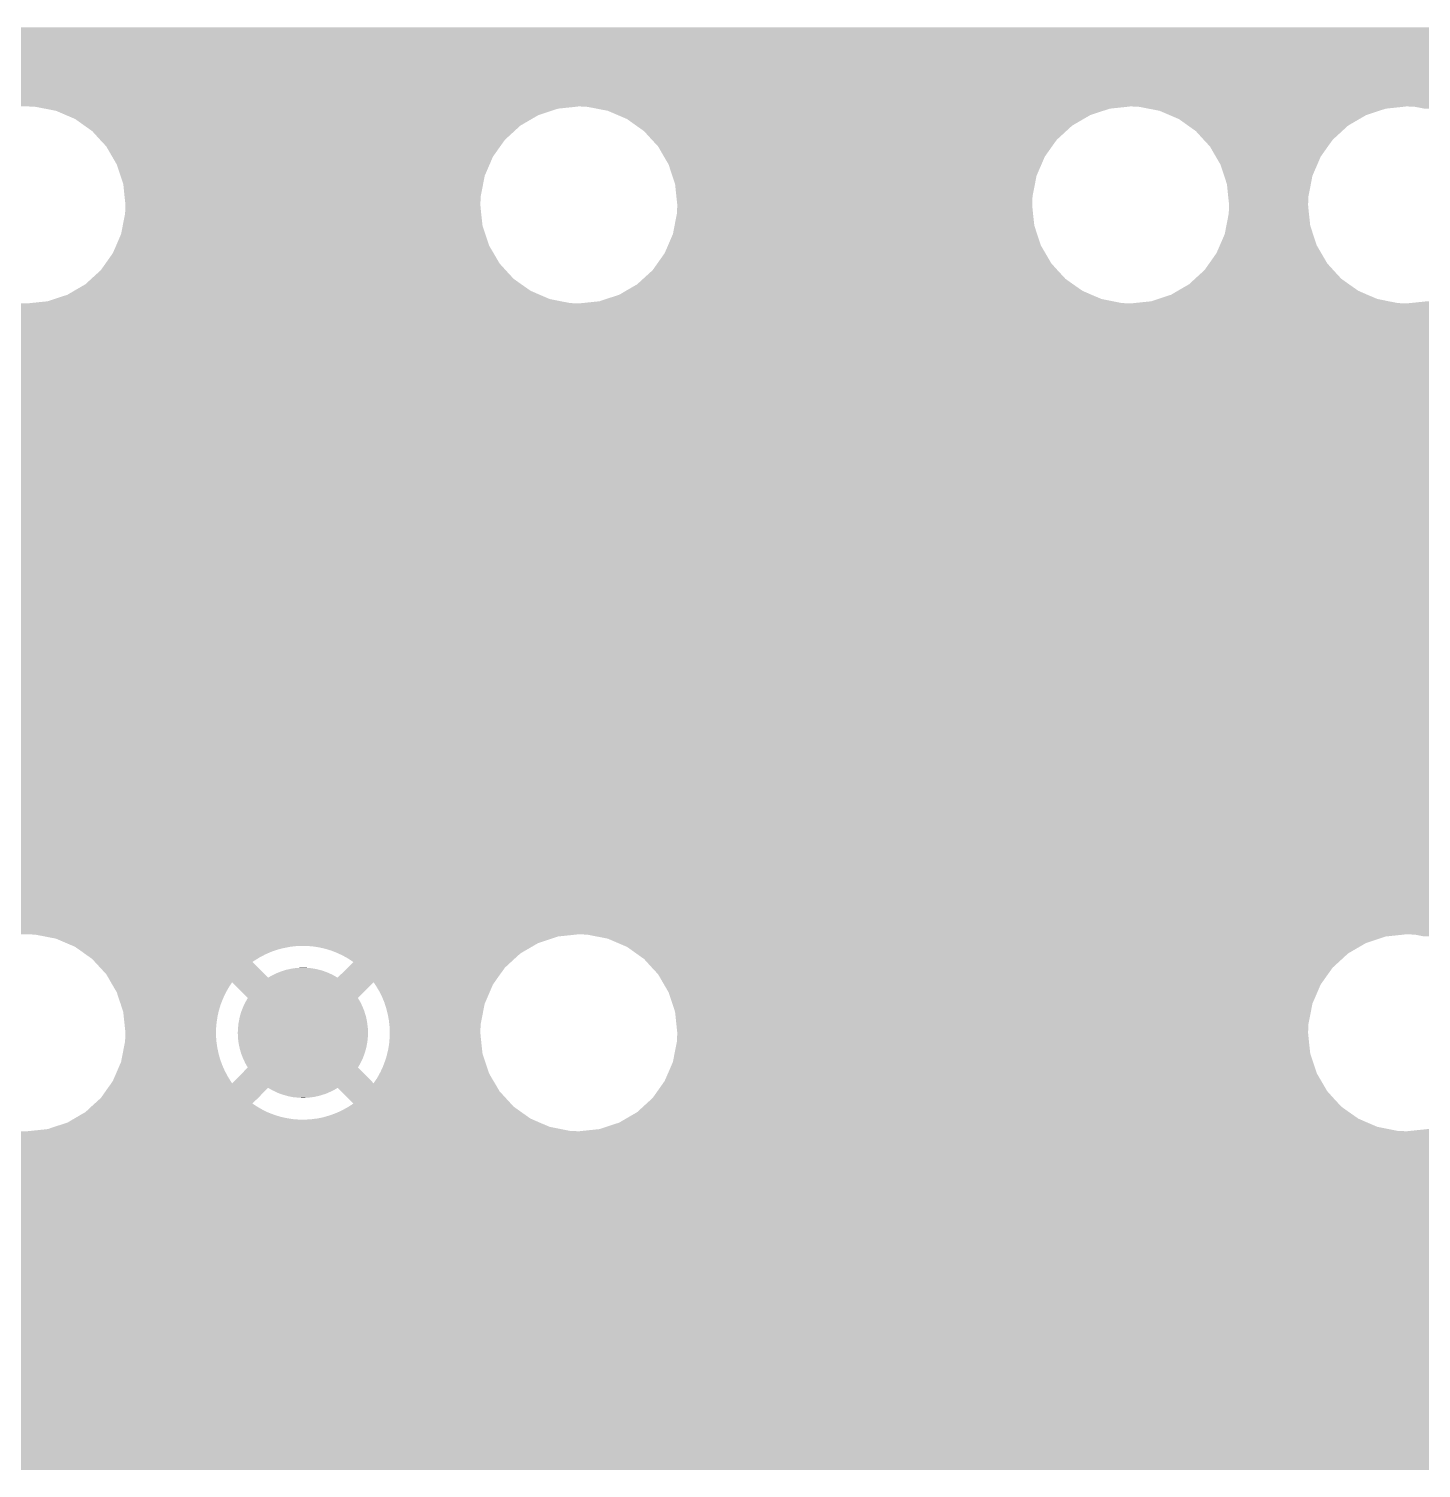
# Model space of a CAD drawing. Extents: x 295 to 953, y 10 to 290.
# Drawn here: x 627.53 to 642.27, y 151.53 to 166.76 of the extents above; entities that cross this region are included whole.
import ezdxf

# ---------------------------------------------------------------- set-up
doc = ezdxf.new("R2010")
doc.units = 0
doc.header["$LTSCALE"] = 5
doc.header["$MEASUREMENT"] = 0
doc.layers.add('GND', color=7, linetype='CONTINUOUS')

msp = doc.modelspace()

# ---------------------------------------------------------------- linework, layer by layer
at = {"layer": 'GND'}
for points in [[(545.392, 166.691), (545.407, 166.751), (728.184, 166.691), (728.158, 166.751)], [(545.407, 166.751), (545.414, 166.778), (728.158, 166.751), (728.148, 166.778)], [(545.358, 166.55), (545.365, 166.581), (692.019, 166.55), (692.072, 166.581)], [(545.365, 166.581), (545.382, 166.649), (692.072, 166.581), (692.281, 166.649)], [(545.382, 166.649), (545.388, 166.673), (692.281, 166.649), (692.501, 166.673)], [(545.388, 166.673), (545.392, 166.691), (728.194, 166.673), (728.184, 166.691)], [(591.771, 166.549), (591.706, 166.55), (692.018, 166.549), (692.019, 166.55)], [(591.837, 166.543), (591.771, 166.549), (692.008, 166.543), (692.018, 166.549)], [(591.902, 166.533), (591.837, 166.543), (691.991, 166.533), (692.008, 166.543)], [(591.965, 166.518), (591.902, 166.533), (691.966, 166.518), (691.991, 166.533)], [(592.028, 166.499), (591.965, 166.518), (691.933, 166.499), (691.966, 166.518)], [(592.089, 166.475), (592.028, 166.499), (691.892, 166.475), (691.933, 166.499)], [(592.102, 166.469), (592.089, 166.475), (691.882, 166.469), (691.892, 166.475)], [(592.149, 166.447), (592.102, 166.469), (691.858, 166.447), (691.882, 166.469)], [(592.206, 166.415), (592.149, 166.447), (691.823, 166.415), (691.858, 166.447)], [(592.26, 166.379), (592.206, 166.415), (691.783, 166.379), (691.823, 166.415)], [(592.094, 166.213), (592.202, 166.32), (691.643, 166.213), (691.719, 166.32)], [(592.202, 166.32), (592.26, 166.379), (691.719, 166.32), (691.783, 166.379)], [(545.196, 166.164), (545.226, 166.213), (691.608, 166.164), (691.643, 166.213)], [(592.491, 166.141), (592.475, 166.164), (691.591, 166.141), (691.608, 166.164)], [(592.501, 166.127), (592.491, 166.141), (691.585, 166.127), (691.591, 166.141)], [(592.534, 166.07), (592.501, 166.127), (691.561, 166.07), (691.585, 166.127)], [(592.563, 166.012), (592.534, 166.07), (691.536, 166.012), (691.561, 166.07)], [(592.588, 165.951), (592.563, 166.012), (691.51, 165.951), (691.536, 166.012)], [(592.591, 165.943), (592.588, 165.951), (691.506, 165.943), (691.51, 165.951)], [(627.6, 165.938), (627.508, 165.943), (633.312, 165.938), (633.35, 165.943)], [(627.698, 165.919), (627.6, 165.938), (633.131, 165.919), (633.312, 165.938)], [(633.442, 165.938), (633.35, 165.943), (639.154, 165.938), (639.192, 165.943)], [(633.54, 165.919), (633.442, 165.938), (638.973, 165.919), (639.154, 165.938)], [(639.284, 165.938), (639.192, 165.943), (642.075, 165.938), (642.113, 165.943)], [(639.382, 165.919), (639.284, 165.938), (641.894, 165.919), (642.075, 165.938)], [(642.205, 165.938), (642.113, 165.943), (647.917, 165.938), (647.955, 165.943)], [(642.303, 165.919), (642.205, 165.938), (647.736, 165.919), (647.917, 165.938)], [(627.816, 165.896), (627.698, 165.919), (633.06, 165.896), (633.131, 165.919)], [(627.923, 165.85), (627.816, 165.896), (632.922, 165.85), (633.06, 165.896)], [(628.019, 165.809), (627.923, 165.85), (632.851, 165.809), (632.922, 165.85)], [(628.117, 165.739), (628.019, 165.809), (632.731, 165.739), (632.851, 165.809)], [(633.658, 165.896), (633.54, 165.919), (638.902, 165.896), (638.973, 165.919)], [(633.765, 165.85), (633.658, 165.896), (638.764, 165.85), (638.902, 165.896)], [(633.861, 165.809), (633.765, 165.85), (638.693, 165.809), (638.764, 165.85)], [(633.959, 165.739), (633.861, 165.809), (638.573, 165.739), (638.693, 165.809)], [(639.5, 165.896), (639.382, 165.919), (641.823, 165.896), (641.894, 165.919)], [(639.607, 165.85), (639.5, 165.896), (641.685, 165.85), (641.823, 165.896)], [(639.703, 165.809), (639.607, 165.85), (641.614, 165.809), (641.685, 165.85)], [(639.801, 165.739), (639.703, 165.809), (641.494, 165.739), (641.614, 165.809)], [(628.199, 165.681), (628.117, 165.739), (632.668, 165.681), (632.731, 165.739)], [(628.282, 165.59), (628.199, 165.681), (632.569, 165.59), (632.668, 165.681)], [(634.041, 165.681), (633.959, 165.739), (638.51, 165.681), (638.573, 165.739)], [(634.124, 165.59), (634.041, 165.681), (638.411, 165.59), (638.51, 165.681)], [(639.883, 165.681), (639.801, 165.739), (641.431, 165.681), (641.494, 165.739)], [(639.966, 165.59), (639.883, 165.681), (641.332, 165.59), (641.431, 165.681)], [(628.348, 165.519), (628.282, 165.59), (632.518, 165.519), (632.569, 165.59)], [(628.411, 165.41), (628.348, 165.519), (632.441, 165.41), (632.518, 165.519)], [(634.19, 165.519), (634.124, 165.59), (638.36, 165.519), (638.411, 165.59)], [(634.253, 165.41), (634.19, 165.519), (638.283, 165.41), (638.36, 165.519)], [(640.032, 165.519), (639.966, 165.59), (641.281, 165.519), (641.332, 165.59)], [(640.095, 165.41), (640.032, 165.519), (641.204, 165.41), (641.281, 165.519)], [(628.459, 165.328), (628.411, 165.41), (632.406, 165.328), (632.441, 165.41)], [(628.499, 165.208), (628.459, 165.328), (632.354, 165.208), (632.406, 165.328)], [(634.301, 165.328), (634.253, 165.41), (638.248, 165.328), (638.283, 165.41)], [(634.341, 165.208), (634.301, 165.328), (638.196, 165.208), (638.248, 165.328)], [(640.143, 165.328), (640.095, 165.41), (641.169, 165.328), (641.204, 165.41)], [(640.183, 165.208), (640.143, 165.328), (641.117, 165.208), (641.169, 165.328)], [(628.528, 165.119), (628.499, 165.208), (632.337, 165.119), (632.354, 165.208)], [(634.37, 165.119), (634.341, 165.208), (638.179, 165.119), (638.196, 165.208)], [(640.212, 165.119), (640.183, 165.208), (641.1, 165.119), (641.117, 165.208)], [(628.541, 164.992), (628.528, 165.119), (632.312, 164.992), (632.337, 165.119)], [(634.383, 164.992), (634.37, 165.119), (638.154, 164.992), (638.179, 165.119)], [(640.225, 164.992), (640.212, 165.119), (641.075, 164.992), (641.1, 165.119)], [(628.551, 164.9), (628.541, 164.992), (632.308, 164.9), (632.312, 164.992)], [(628.547, 164.808), (628.551, 164.9), (632.317, 164.808), (632.308, 164.9)], [(634.393, 164.9), (634.383, 164.992), (638.15, 164.9), (638.154, 164.992)], [(634.389, 164.808), (634.393, 164.9), (638.159, 164.808), (638.15, 164.9)], [(640.235, 164.9), (640.225, 164.992), (641.071, 164.9), (641.075, 164.992)], [(640.231, 164.808), (640.235, 164.9), (641.08, 164.808), (641.071, 164.9)], [(628.522, 164.681), (628.547, 164.808), (632.331, 164.681), (632.317, 164.808)], [(634.364, 164.681), (634.389, 164.808), (638.173, 164.681), (638.159, 164.808)], [(640.206, 164.681), (640.231, 164.808), (641.094, 164.681), (641.08, 164.808)], [(628.453, 164.471), (628.505, 164.592), (632.4, 164.471), (632.36, 164.592)], [(628.505, 164.592), (628.522, 164.681), (632.36, 164.592), (632.331, 164.681)], [(634.295, 164.471), (634.347, 164.592), (638.242, 164.471), (638.202, 164.592)], [(634.347, 164.592), (634.364, 164.681), (638.202, 164.592), (638.173, 164.681)], [(640.137, 164.471), (640.189, 164.592), (641.163, 164.471), (641.123, 164.592)], [(640.189, 164.592), (640.206, 164.681), (641.123, 164.592), (641.094, 164.681)], [(628.417, 164.389), (628.453, 164.471), (632.448, 164.389), (632.4, 164.471)], [(634.259, 164.389), (634.295, 164.471), (638.29, 164.389), (638.242, 164.471)], [(640.101, 164.389), (640.137, 164.471), (641.211, 164.389), (641.163, 164.471)], [(628.29, 164.209), (628.341, 164.281), (632.576, 164.209), (632.511, 164.281)], [(628.341, 164.281), (628.417, 164.389), (632.511, 164.281), (632.448, 164.389)], [(634.132, 164.209), (634.183, 164.281), (638.418, 164.209), (638.353, 164.281)], [(634.183, 164.281), (634.259, 164.389), (638.353, 164.281), (638.29, 164.389)], [(639.974, 164.209), (640.025, 164.281), (641.339, 164.209), (641.274, 164.281)], [(640.025, 164.281), (640.101, 164.389), (641.274, 164.281), (641.211, 164.389)], [(628.127, 164.06), (628.19, 164.118), (632.741, 164.06), (632.66, 164.118)], [(628.19, 164.118), (628.29, 164.209), (632.66, 164.118), (632.576, 164.209)], [(633.969, 164.06), (634.032, 164.118), (638.583, 164.06), (638.502, 164.118)], [(634.032, 164.118), (634.132, 164.209), (638.502, 164.118), (638.418, 164.209)], [(639.811, 164.06), (639.874, 164.118), (641.504, 164.06), (641.423, 164.118)], [(639.874, 164.118), (639.974, 164.209), (641.423, 164.118), (641.339, 164.209)], [(627.798, 163.904), (627.937, 163.949), (633.042, 163.904), (632.936, 163.949)], [(627.937, 163.949), (628.008, 163.991), (632.936, 163.949), (632.84, 163.991)], [(628.008, 163.991), (628.127, 164.06), (632.84, 163.991), (632.741, 164.06)], [(633.64, 163.904), (633.779, 163.949), (638.884, 163.904), (638.778, 163.949)], [(633.779, 163.949), (633.85, 163.991), (638.778, 163.949), (638.682, 163.991)], [(633.85, 163.991), (633.969, 164.06), (638.682, 163.991), (638.583, 164.06)], [(639.482, 163.904), (639.621, 163.949), (641.805, 163.904), (641.699, 163.949)], [(639.621, 163.949), (639.692, 163.991), (641.699, 163.949), (641.603, 163.991)], [(639.692, 163.991), (639.811, 164.06), (641.603, 163.991), (641.504, 164.06)], [(511.399, 163.629), (511.399, 163.857), (783.016, 163.629), (783.118, 163.857)], [(627.508, 163.857), (627.546, 163.861), (633.35, 163.857), (633.258, 163.861)], [(627.546, 163.861), (627.728, 163.88), (633.258, 163.861), (633.161, 163.88)], [(627.728, 163.88), (627.798, 163.904), (633.161, 163.88), (633.042, 163.904)], [(633.35, 163.857), (633.388, 163.861), (639.192, 163.857), (639.1, 163.861)], [(633.388, 163.861), (633.57, 163.88), (639.1, 163.861), (639.003, 163.88)], [(633.57, 163.88), (633.64, 163.904), (639.003, 163.88), (638.884, 163.904)], [(639.192, 163.857), (639.23, 163.861), (642.113, 163.857), (642.021, 163.861)], [(639.23, 163.861), (639.412, 163.88), (642.021, 163.861), (641.924, 163.88)], [(639.412, 163.88), (639.482, 163.904), (641.924, 163.88), (641.805, 163.904)], [(642.113, 163.857), (642.151, 163.861), (647.955, 163.857), (647.863, 163.861)], [(642.151, 163.861), (642.333, 163.88), (647.863, 163.861), (647.766, 163.88)], [(560.371, 163.628), (560.305, 163.629), (783.016, 163.628), (783.016, 163.629)], [(560.436, 163.622), (560.371, 163.628), (783.013, 163.622), (783.016, 163.628)], [(560.501, 163.612), (560.436, 163.622), (783.009, 163.612), (783.013, 163.622)], [(560.565, 163.597), (560.501, 163.612), (783.002, 163.597), (783.009, 163.612)], [(560.602, 163.586), (560.565, 163.597), (782.997, 163.586), (783.002, 163.597)], [(560.627, 163.578), (560.602, 163.586), (782.995, 163.578), (782.997, 163.586)], [(560.688, 163.554), (560.627, 163.578), (782.988, 163.554), (782.995, 163.578)], [(560.748, 163.526), (560.688, 163.554), (782.98, 163.526), (782.988, 163.554)], [(560.805, 163.494), (560.748, 163.526), (782.97, 163.494), (782.98, 163.526)], [(560.86, 163.458), (560.805, 163.494), (782.96, 163.458), (782.97, 163.494)], [(560.693, 163.292), (560.86, 163.458), (782.911, 163.292), (782.96, 163.458)], [(511.399, 163.255), (511.399, 163.292), (782.9, 163.255), (782.911, 163.292)], [(511.399, 163.243), (511.399, 163.255), (782.899, 163.243), (782.9, 163.255)], [(561.1, 163.206), (561.074, 163.243), (782.893, 163.206), (782.899, 163.243)], [(561.133, 163.149), (561.1, 163.206), (782.885, 163.149), (782.893, 163.206)], [(561.163, 163.091), (561.133, 163.149), (782.876, 163.091), (782.885, 163.149)], [(561.188, 163.03), (561.163, 163.091), (782.867, 163.03), (782.876, 163.091)], [(561.208, 162.968), (561.188, 163.03), (782.858, 162.968), (782.867, 163.03)], [(561.222, 162.914), (561.208, 162.968), (782.849, 162.914), (782.858, 162.968)], [(561.224, 162.904), (561.222, 162.914), (782.849, 162.904), (782.849, 162.914)], [(561.236, 162.84), (561.224, 162.904), (782.847, 162.84), (782.849, 162.904)], [(561.243, 162.775), (561.236, 162.84), (782.844, 162.775), (782.847, 162.84)], [(561.245, 162.709), (561.243, 162.775), (782.841, 162.709), (782.844, 162.775)], [(561.229, 162.533), (561.239, 162.598), (782.853, 162.533), (782.849, 162.598)], [(561.239, 162.598), (561.244, 162.664), (782.849, 162.598), (782.844, 162.664)], [(561.244, 162.664), (561.245, 162.709), (782.844, 162.664), (782.841, 162.709)], [(561.194, 162.407), (561.214, 162.47), (782.862, 162.407), (782.857, 162.47)], [(561.214, 162.47), (561.229, 162.533), (782.857, 162.47), (782.853, 162.533)], [(561.111, 162.229), (561.143, 162.287), (782.893, 162.229), (782.881, 162.287)], [(561.143, 162.287), (561.171, 162.346), (782.881, 162.287), (782.869, 162.346)], [(561.171, 162.346), (561.178, 162.365), (782.869, 162.346), (782.865, 162.365)], [(561.178, 162.365), (561.194, 162.407), (782.865, 162.365), (782.862, 162.407)], [(545.225, 162.126), (545.195, 162.175), (782.914, 162.126), (782.904, 162.175)], [(560.792, 162.027), (560.693, 162.126), (782.934, 162.027), (782.914, 162.126)], [(561.074, 162.175), (561.111, 162.229), (782.904, 162.175), (782.893, 162.229)], [(560.86, 161.96), (560.792, 162.027), (782.958, 161.96), (782.934, 162.027)], [(560.54, 161.814), (560.603, 161.832), (783.009, 161.814), (783.003, 161.832)], [(560.603, 161.832), (560.665, 161.854), (783.003, 161.832), (782.995, 161.854)], [(560.665, 161.854), (560.725, 161.88), (782.995, 161.854), (782.986, 161.88)], [(560.725, 161.88), (560.783, 161.911), (782.986, 161.88), (782.975, 161.911)], [(560.783, 161.911), (560.839, 161.946), (782.975, 161.911), (782.963, 161.946)], [(560.839, 161.946), (560.86, 161.96), (782.963, 161.946), (782.958, 161.96)], [(545.379, 161.702), (545.358, 161.789), (783.049, 161.702), (783.018, 161.789)], [(545.417, 161.546), (545.379, 161.702), (783.129, 161.546), (783.049, 161.702)], [(560.345, 161.789), (560.411, 161.793), (783.018, 161.789), (783.017, 161.793)], [(560.411, 161.793), (560.476, 161.801), (783.017, 161.793), (783.014, 161.801)], [(560.476, 161.801), (560.54, 161.814), (783.014, 161.801), (783.009, 161.814)], [(545.428, 161.395), (545.417, 161.546), (783.206, 161.395), (783.129, 161.546)], [(545.44, 161.248), (545.428, 161.395), (783.309, 161.248), (783.206, 161.395)], [(545.429, 161.113), (545.44, 161.248), (783.404, 161.113), (783.309, 161.248)], [(545.415, 160.939), (545.429, 161.113), (783.564, 160.939), (783.404, 161.113)], [(545.395, 160.859), (545.415, 160.939), (783.637, 160.859), (783.564, 160.939)], [(545.358, 160.708), (545.395, 160.859), (783.821, 160.708), (783.637, 160.859)], [(612.949, 160.707), (612.883, 160.708), (783.822, 160.707), (783.821, 160.708)], [(613.014, 160.701), (612.949, 160.707), (783.828, 160.701), (783.822, 160.707)], [(613.079, 160.691), (613.014, 160.701), (783.841, 160.691), (783.828, 160.701)], [(613.143, 160.676), (613.079, 160.691), (783.859, 160.676), (783.841, 160.691)], [(613.205, 160.657), (613.143, 160.676), (783.882, 160.657), (783.859, 160.676)], [(613.251, 160.64), (613.205, 160.657), (783.903, 160.64), (783.882, 160.657)], [(613.266, 160.633), (613.251, 160.64), (783.913, 160.633), (783.903, 160.64)], [(613.326, 160.605), (613.266, 160.633), (783.959, 160.605), (783.913, 160.633)], [(613.383, 160.573), (613.326, 160.605), (784.01, 160.573), (783.959, 160.605)], [(613.271, 160.371), (613.358, 160.458), (784.392, 160.371), (784.197, 160.458)], [(613.358, 160.458), (613.438, 160.537), (784.197, 160.458), (784.069, 160.537)], [(613.438, 160.537), (613.383, 160.573), (784.069, 160.537), (784.01, 160.573)], [(545.196, 160.322), (545.226, 160.371), (784.501, 160.322), (784.392, 160.371)], [(613.656, 160.318), (613.652, 160.322), (784.511, 160.318), (784.501, 160.322)], [(613.678, 160.285), (613.656, 160.318), (784.624, 160.285), (784.511, 160.318)], [(613.711, 160.228), (613.678, 160.285), (784.818, 160.228), (784.624, 160.285)], [(613.715, 160.221), (613.711, 160.228), (784.843, 160.221), (784.818, 160.228)], [(613.74, 160.17), (613.715, 160.221), (785.184, 160.17), (784.843, 160.221)], [(613.741, 160.17), (613.74, 160.17), (785.197, 160.17), (785.184, 160.17)], [(613.744, 160.162), (613.741, 160.17), (785.388, 160.162), (785.197, 160.17)], [(613.766, 160.109), (613.744, 160.162), (789.293, 160.109), (789.301, 160.162)], [(613.786, 160.047), (613.766, 160.109), (789.284, 160.047), (789.293, 160.109)], [(613.8, 159.993), (613.786, 160.047), (789.276, 159.993), (789.284, 160.047)], [(613.802, 159.983), (613.8, 159.993), (789.275, 159.983), (789.276, 159.993)], [(613.814, 159.919), (613.802, 159.983), (789.273, 159.919), (789.275, 159.983)], [(613.821, 159.854), (613.814, 159.919), (789.27, 159.854), (789.273, 159.919)], [(613.823, 159.788), (613.821, 159.854), (789.267, 159.788), (789.27, 159.854)], [(613.817, 159.677), (613.822, 159.743), (789.275, 159.677), (789.271, 159.743)], [(613.822, 159.743), (613.823, 159.788), (789.271, 159.743), (789.267, 159.788)], [(613.772, 159.486), (613.792, 159.549), (789.288, 159.486), (789.284, 159.549)], [(613.792, 159.549), (613.807, 159.612), (789.284, 159.549), (789.279, 159.612)], [(613.807, 159.612), (613.817, 159.677), (789.279, 159.612), (789.275, 159.677)], [(613.721, 159.366), (613.749, 159.425), (789.307, 159.366), (789.295, 159.425)], [(613.749, 159.425), (613.756, 159.444), (789.295, 159.425), (789.291, 159.444)], [(613.756, 159.444), (613.772, 159.486), (789.291, 159.444), (789.288, 159.486)], [(511.399, 159.205), (511.399, 159.254), (789.34, 159.205), (789.33, 159.254)], [(613.652, 159.254), (613.689, 159.308), (789.33, 159.254), (789.319, 159.308)], [(613.689, 159.308), (613.721, 159.366), (789.319, 159.308), (789.307, 159.366)], [(613.37, 159.106), (613.271, 159.205), (789.36, 159.106), (789.34, 159.205)], [(613.438, 159.039), (613.37, 159.106), (789.384, 159.039), (789.36, 159.106)], [(613.181, 158.911), (613.243, 158.933), (789.429, 158.911), (789.421, 158.933)], [(613.243, 158.933), (613.303, 158.959), (789.421, 158.933), (789.412, 158.959)], [(613.303, 158.959), (613.361, 158.99), (789.412, 158.959), (789.401, 158.99)], [(613.361, 158.99), (613.417, 159.025), (789.401, 158.99), (789.389, 159.025)], [(613.417, 159.025), (613.438, 159.039), (789.389, 159.025), (789.384, 159.039)], [(511.399, 158.781), (511.399, 158.868), (789.475, 158.781), (789.444, 158.868)], [(511.399, 158.64), (511.399, 158.781), (789.547, 158.64), (789.475, 158.781)], [(612.923, 158.868), (612.989, 158.872), (789.444, 158.868), (789.443, 158.872)], [(612.989, 158.872), (613.054, 158.88), (789.443, 158.872), (789.44, 158.88)], [(613.054, 158.88), (613.118, 158.893), (789.44, 158.88), (789.435, 158.893)], [(613.118, 158.893), (613.181, 158.911), (789.435, 158.893), (789.429, 158.911)], [(560.417, 158.636), (560.325, 158.64), (789.549, 158.636), (789.547, 158.64)], [(560.633, 158.593), (560.417, 158.636), (789.571, 158.593), (789.549, 158.636)], [(560.811, 158.517), (560.633, 158.593), (789.61, 158.517), (789.571, 158.593)], [(560.82, 158.513), (560.811, 158.517), (728.927, 158.513), (728.993, 158.517)], [(560.836, 158.506), (560.82, 158.513), (728.874, 158.506), (728.927, 158.513)], [(560.838, 158.505), (560.836, 158.506), (728.862, 158.505), (728.874, 158.506)], [(560.856, 158.492), (560.838, 158.505), (728.798, 158.492), (728.862, 158.505)], [(560.881, 158.474), (560.856, 158.492), (728.735, 158.474), (728.798, 158.492)], [(560.912, 158.452), (560.881, 158.474), (728.673, 158.452), (728.735, 158.474)], [(560.949, 158.426), (560.912, 158.452), (728.613, 158.426), (728.673, 158.452)], [(560.992, 158.395), (560.949, 158.426), (728.555, 158.395), (728.613, 158.426)], [(561.016, 158.379), (560.992, 158.395), (728.529, 158.379), (728.555, 158.395)], [(561.032, 158.361), (561.016, 158.379), (728.5, 158.361), (728.529, 158.379)], [(561.045, 158.346), (561.032, 158.361), (728.479, 158.346), (728.5, 158.361)], [(561.165, 158.216), (561.045, 158.346), (728.609, 158.216), (728.479, 158.346)], [(561.186, 158.18), (561.165, 158.216), (728.645, 158.18), (728.609, 158.216)], [(561.214, 158.132), (561.186, 158.18), (789.885, 158.132), (789.84, 158.18)], [(561.246, 158.077), (561.214, 158.132), (728.228, 158.077), (728.264, 158.132)], [(561.276, 158.026), (561.246, 158.077), (728.199, 158.026), (728.228, 158.077)], [(561.278, 158.02), (561.276, 158.026), (728.196, 158.02), (728.199, 158.026)], [(561.297, 157.96), (561.278, 158.02), (728.168, 157.96), (728.196, 158.02)], [(561.318, 157.899), (561.297, 157.96), (728.144, 157.899), (728.168, 157.96)], [(561.338, 157.837), (561.318, 157.899), (728.125, 157.837), (728.144, 157.899)], [(561.345, 157.816), (561.338, 157.837), (728.12, 157.816), (728.125, 157.837)], [(561.348, 157.787), (561.345, 157.816), (728.113, 157.787), (728.12, 157.816)], [(601.265, 157.786), (601.199, 157.787), (683.702, 157.786), (683.717, 157.787)], [(601.298, 157.783), (601.265, 157.786), (683.652, 157.783), (683.702, 157.786)], [(601.33, 157.78), (601.298, 157.783), (683.631, 157.78), (683.652, 157.783)], [(601.366, 157.775), (601.33, 157.78), (683.587, 157.775), (683.631, 157.78)], [(601.395, 157.77), (601.366, 157.775), (683.565, 157.77), (683.587, 157.775)], [(601.432, 157.762), (601.395, 157.77), (683.523, 157.762), (683.565, 157.77)], [(601.459, 157.755), (601.432, 157.762), (683.5, 157.755), (683.523, 157.762)], [(601.495, 157.744), (601.459, 157.755), (683.46, 157.744), (683.5, 157.755)], [(601.521, 157.736), (601.495, 157.744), (683.437, 157.736), (683.46, 157.744)], [(601.558, 157.722), (601.521, 157.736), (683.398, 157.722), (683.437, 157.736)], [(601.582, 157.712), (601.558, 157.722), (683.376, 157.712), (683.398, 157.722)], [(601.618, 157.696), (601.582, 157.712), (683.338, 157.696), (683.376, 157.712)], [(601.587, 157.45), (601.754, 157.616), (683.369, 157.45), (683.203, 157.616)], [(601.642, 157.684), (601.618, 157.696), (683.316, 157.684), (683.338, 157.696)], [(601.676, 157.665), (601.642, 157.684), (683.28, 157.665), (683.316, 157.684)], [(601.699, 157.652), (601.676, 157.665), (683.259, 157.652), (683.28, 157.665)], [(601.732, 157.63), (601.699, 157.652), (683.224, 157.63), (683.259, 157.652)], [(601.754, 157.616), (601.732, 157.63), (683.203, 157.616), (683.224, 157.63)], [(561.344, 157.401), (561.352, 157.447), (728.115, 157.401), (728.105, 157.447)], [(561.352, 157.447), (561.353, 157.45), (728.105, 157.447), (728.105, 157.45)], [(601.994, 157.364), (601.968, 157.401), (682.964, 157.364), (682.988, 157.401)], [(602.004, 157.347), (601.994, 157.364), (682.952, 157.347), (682.964, 157.364)], [(602.027, 157.307), (602.004, 157.347), (682.93, 157.307), (682.952, 157.347)], [(602.036, 157.289), (602.027, 157.307), (682.92, 157.289), (682.93, 157.307)], [(602.057, 157.249), (602.036, 157.289), (682.901, 157.249), (682.92, 157.289)], [(602.064, 157.23), (602.057, 157.249), (682.892, 157.23), (682.901, 157.249)], [(602.082, 157.188), (602.064, 157.23), (682.876, 157.188), (682.892, 157.23)], [(602.084, 157.18), (602.082, 157.188), (682.873, 157.18), (682.876, 157.188)], [(627.6, 157.175), (627.508, 157.18), (633.312, 157.175), (633.35, 157.18)], [(627.698, 157.156), (627.6, 157.175), (633.131, 157.156), (633.312, 157.175)], [(627.816, 157.133), (627.698, 157.156), (633.06, 157.133), (633.131, 157.156)], [(627.923, 157.087), (627.816, 157.133), (632.922, 157.087), (633.06, 157.133)], [(633.442, 157.175), (633.35, 157.18), (642.075, 157.175), (642.113, 157.18)], [(633.54, 157.156), (633.442, 157.175), (641.894, 157.156), (642.075, 157.175)], [(633.658, 157.133), (633.54, 157.156), (641.823, 157.133), (641.894, 157.156)], [(633.765, 157.087), (633.658, 157.133), (641.685, 157.087), (641.823, 157.133)], [(642.205, 157.175), (642.113, 157.18), (647.917, 157.175), (647.955, 157.18)], [(642.303, 157.156), (642.205, 157.175), (647.736, 157.156), (647.917, 157.175)], [(627.994, 157.057), (627.923, 157.087), (632.869, 157.057), (632.922, 157.087)], [(628.003, 157.053), (627.994, 157.057), (630.344, 157.053), (630.409, 157.057)], [(628.019, 157.046), (628.003, 157.053), (630.29, 157.046), (630.344, 157.053)], [(628.021, 157.044), (628.019, 157.046), (630.279, 157.044), (630.29, 157.046)], [(628.039, 157.031), (628.021, 157.044), (630.214, 157.031), (630.279, 157.044)], [(628.064, 157.014), (628.039, 157.031), (630.151, 157.014), (630.214, 157.031)], [(628.095, 156.992), (628.064, 157.014), (630.09, 156.992), (630.151, 157.014)], [(628.132, 156.965), (628.095, 156.992), (630.029, 156.965), (630.09, 156.992)], [(628.175, 156.935), (628.132, 156.965), (629.971, 156.935), (630.029, 156.965)], [(630.475, 157.056), (630.409, 157.057), (632.868, 157.056), (632.869, 157.057)], [(630.54, 157.05), (630.475, 157.056), (632.858, 157.05), (632.868, 157.056)], [(630.605, 157.04), (630.54, 157.05), (632.841, 157.04), (632.858, 157.05)], [(630.669, 157.025), (630.605, 157.04), (632.815, 157.025), (632.841, 157.04)], [(630.731, 157.006), (630.669, 157.025), (632.782, 157.006), (632.815, 157.025)], [(630.792, 156.982), (630.731, 157.006), (632.742, 156.982), (632.782, 157.006)], [(630.805, 156.976), (630.792, 156.982), (632.731, 156.976), (632.742, 156.982)], [(630.852, 156.954), (630.805, 156.976), (632.707, 156.954), (632.731, 156.976)], [(630.909, 156.922), (630.852, 156.954), (632.672, 156.922), (632.707, 156.954)], [(633.861, 157.046), (633.765, 157.087), (641.614, 157.046), (641.685, 157.087)], [(633.959, 156.976), (633.861, 157.046), (641.494, 156.976), (641.614, 157.046)], [(634.041, 156.918), (633.959, 156.976), (641.431, 156.918), (641.494, 156.976)], [(628.199, 156.918), (628.175, 156.935), (629.945, 156.918), (629.971, 156.935)], [(628.215, 156.9), (628.199, 156.918), (629.916, 156.9), (629.945, 156.918)], [(628.228, 156.886), (628.215, 156.9), (629.895, 156.886), (629.916, 156.9)], [(628.348, 156.756), (628.228, 156.886), (630.025, 156.756), (629.895, 156.886)], [(630.198, 156.786), (630.217, 156.792), (630.659, 156.786), (630.644, 156.792)], [(630.217, 156.792), (630.252, 156.803), (630.644, 156.792), (630.605, 156.803)], [(630.252, 156.803), (630.272, 156.807), (630.605, 156.803), (630.589, 156.807)], [(630.272, 156.807), (630.307, 156.815), (630.589, 156.807), (630.549, 156.815)], [(630.307, 156.815), (630.329, 156.818), (630.549, 156.815), (630.533, 156.818)], [(630.329, 156.818), (630.364, 156.823), (630.533, 156.818), (630.49, 156.823)], [(630.364, 156.823), (630.391, 156.824), (630.49, 156.823), (630.477, 156.824)], [(630.391, 156.824), (630.42, 156.826), (630.477, 156.824), (630.42, 156.826)], [(630.797, 156.72), (630.905, 156.827), (632.492, 156.72), (632.569, 156.827)], [(630.905, 156.827), (630.964, 156.886), (632.569, 156.827), (632.633, 156.886)], [(630.964, 156.886), (630.909, 156.922), (632.633, 156.886), (632.672, 156.922)], [(634.124, 156.827), (634.041, 156.918), (641.332, 156.827), (641.431, 156.918)], [(634.19, 156.756), (634.124, 156.827), (641.281, 156.756), (641.332, 156.827)], [(628.369, 156.72), (628.348, 156.756), (630.061, 156.72), (630.025, 156.756)], [(628.397, 156.671), (628.369, 156.72), (632.458, 156.671), (632.492, 156.72)], [(628.429, 156.616), (628.397, 156.671), (629.644, 156.616), (629.68, 156.671)], [(629.846, 156.505), (629.68, 156.671), (631.012, 156.505), (631.178, 156.671)], [(630.061, 156.72), (630.094, 156.739), (630.797, 156.72), (630.763, 156.739)], [(630.094, 156.739), (630.112, 156.748), (630.763, 156.739), (630.748, 156.748)], [(630.112, 156.748), (630.145, 156.765), (630.748, 156.748), (630.712, 156.765)], [(630.145, 156.765), (630.163, 156.772), (630.712, 156.765), (630.697, 156.772)], [(630.163, 156.772), (630.198, 156.786), (630.697, 156.772), (630.659, 156.786)], [(631.194, 156.647), (631.178, 156.671), (632.441, 156.647), (632.458, 156.671)], [(631.204, 156.633), (631.194, 156.647), (632.435, 156.633), (632.441, 156.647)], [(634.253, 156.647), (634.19, 156.756), (641.204, 156.647), (641.281, 156.756)], [(634.301, 156.565), (634.253, 156.647), (641.169, 156.565), (641.204, 156.647)], [(628.459, 156.565), (628.429, 156.616), (629.615, 156.565), (629.644, 156.616)], [(628.461, 156.559), (628.459, 156.565), (629.612, 156.559), (629.615, 156.565)], [(628.48, 156.5), (628.461, 156.559), (629.584, 156.5), (629.612, 156.559)], [(628.501, 156.439), (628.48, 156.5), (629.56, 156.439), (629.584, 156.5)], [(629.823, 156.464), (629.846, 156.505), (631.036, 156.464), (631.012, 156.505)], [(631.237, 156.577), (631.204, 156.633), (632.411, 156.577), (632.435, 156.633)], [(631.267, 156.518), (631.237, 156.577), (632.386, 156.518), (632.411, 156.577)], [(631.292, 156.458), (631.267, 156.518), (632.36, 156.458), (632.386, 156.518)], [(634.341, 156.445), (634.301, 156.565), (641.117, 156.445), (641.169, 156.565)], [(628.521, 156.376), (628.501, 156.439), (629.541, 156.376), (629.56, 156.439)], [(628.528, 156.356), (628.521, 156.376), (629.536, 156.356), (629.541, 156.376)], [(628.532, 156.312), (628.528, 156.356), (629.526, 156.312), (629.536, 156.356)], [(629.761, 156.305), (629.774, 156.351), (631.098, 156.305), (631.084, 156.351)], [(629.774, 156.351), (629.777, 156.36), (631.084, 156.351), (631.082, 156.36)], [(629.777, 156.36), (629.794, 156.404), (631.082, 156.36), (631.064, 156.404)], [(629.794, 156.404), (629.798, 156.413), (631.064, 156.404), (631.061, 156.413)], [(629.798, 156.413), (629.818, 156.456), (631.061, 156.413), (631.04, 156.456)], [(629.818, 156.456), (629.823, 156.464), (631.04, 156.456), (631.036, 156.464)], [(631.296, 156.445), (631.292, 156.458), (632.354, 156.445), (632.36, 156.458)], [(631.312, 156.396), (631.296, 156.445), (632.344, 156.396), (632.354, 156.445)], [(631.328, 156.332), (631.312, 156.396), (632.332, 156.332), (632.344, 156.396)], [(631.34, 156.267), (631.328, 156.332), (632.319, 156.267), (632.332, 156.332)], [(634.37, 156.356), (634.341, 156.445), (641.1, 156.356), (641.117, 156.445)], [(634.383, 156.229), (634.37, 156.356), (641.075, 156.229), (641.1, 156.356)], [(628.539, 156.247), (628.532, 156.312), (629.516, 156.247), (629.526, 156.312)], [(628.546, 156.182), (628.539, 156.247), (629.51, 156.182), (629.516, 156.247)], [(628.551, 156.137), (628.546, 156.182), (629.51, 156.137), (629.51, 156.182)], [(629.74, 156.137), (629.742, 156.184), (631.119, 156.137), (631.117, 156.184)], [(629.742, 156.184), (629.743, 156.193), (631.117, 156.184), (631.116, 156.193)], [(629.743, 156.193), (629.748, 156.241), (631.116, 156.193), (631.11, 156.241)], [(629.748, 156.241), (629.75, 156.25), (631.11, 156.241), (631.109, 156.25)], [(629.75, 156.25), (629.759, 156.296), (631.109, 156.25), (631.1, 156.296)], [(629.759, 156.296), (629.761, 156.305), (631.1, 156.296), (631.098, 156.305)], [(631.344, 156.229), (631.34, 156.267), (632.312, 156.229), (632.319, 156.267)], [(631.347, 156.202), (631.344, 156.229), (632.31, 156.202), (632.312, 156.229)], [(631.349, 156.137), (631.347, 156.202), (632.308, 156.137), (632.31, 156.202)], [(634.393, 156.137), (634.383, 156.229), (641.071, 156.137), (641.075, 156.229)], [(628.535, 155.986), (628.547, 156.045), (629.522, 155.986), (629.514, 156.045)], [(628.547, 156.051), (628.55, 156.117), (629.513, 156.051), (629.509, 156.117)], [(628.547, 156.045), (628.547, 156.051), (629.514, 156.045), (629.513, 156.051)], [(628.55, 156.117), (628.551, 156.137), (629.509, 156.117), (629.51, 156.137)], [(629.742, 156.089), (629.74, 156.137), (631.117, 156.089), (631.119, 156.137)], [(629.742, 156.08), (629.742, 156.089), (631.116, 156.08), (631.117, 156.089)], [(629.748, 156.033), (629.742, 156.08), (631.111, 156.033), (631.116, 156.08)], [(629.749, 156.024), (629.748, 156.033), (631.109, 156.024), (631.111, 156.033)], [(631.333, 155.961), (631.343, 156.026), (632.326, 155.961), (632.319, 156.026)], [(631.343, 156.026), (631.348, 156.091), (632.319, 156.026), (632.312, 156.091)], [(631.348, 156.091), (631.349, 156.137), (632.312, 156.091), (632.308, 156.137)], [(634.364, 155.918), (634.389, 156.045), (641.094, 155.918), (641.08, 156.045)], [(634.389, 156.045), (634.393, 156.137), (641.08, 156.045), (641.071, 156.137)], [(628.51, 155.859), (628.523, 155.922), (629.552, 155.859), (629.535, 155.922)], [(628.523, 155.922), (628.535, 155.986), (629.535, 155.922), (629.522, 155.986)], [(629.759, 155.977), (629.749, 156.024), (631.1, 155.977), (631.109, 156.024)], [(629.761, 155.968), (629.759, 155.977), (631.097, 155.968), (631.1, 155.977)], [(629.774, 155.922), (629.761, 155.968), (631.084, 155.922), (631.097, 155.968)], [(629.777, 155.914), (629.774, 155.922), (631.081, 155.914), (631.084, 155.922)], [(629.794, 155.869), (629.777, 155.914), (631.065, 155.869), (631.081, 155.914)], [(631.298, 155.835), (631.318, 155.897), (632.358, 155.835), (632.337, 155.897)], [(631.318, 155.897), (631.322, 155.918), (632.337, 155.897), (632.331, 155.918)], [(631.322, 155.918), (631.333, 155.961), (632.331, 155.918), (632.326, 155.961)], [(634.347, 155.829), (634.364, 155.918), (641.123, 155.829), (641.094, 155.918)], [(628.44, 155.679), (628.465, 155.737), (629.631, 155.679), (629.601, 155.737)], [(628.465, 155.737), (628.491, 155.797), (629.601, 155.737), (629.574, 155.797)], [(628.491, 155.797), (628.505, 155.829), (629.574, 155.797), (629.563, 155.829)], [(628.505, 155.829), (628.51, 155.859), (629.563, 155.829), (629.552, 155.859)], [(629.68, 155.602), (629.846, 155.769), (631.178, 155.602), (631.012, 155.769)], [(629.798, 155.861), (629.794, 155.869), (631.061, 155.861), (631.065, 155.869)], [(629.818, 155.818), (629.798, 155.861), (631.04, 155.818), (631.061, 155.861)], [(629.822, 155.81), (629.818, 155.818), (631.036, 155.81), (631.04, 155.818)], [(629.846, 155.769), (629.822, 155.81), (631.012, 155.769), (631.036, 155.81)], [(631.247, 155.714), (631.275, 155.774), (632.398, 155.714), (632.378, 155.774)], [(631.275, 155.774), (631.298, 155.835), (632.378, 155.774), (632.358, 155.835)], [(634.295, 155.708), (634.347, 155.829), (641.163, 155.708), (641.123, 155.829)], [(628.366, 155.554), (628.401, 155.602), (632.49, 155.554), (632.462, 155.602)], [(628.401, 155.602), (628.415, 155.623), (629.68, 155.602), (629.666, 155.623)], [(628.415, 155.623), (628.417, 155.626), (629.666, 155.623), (629.664, 155.626)], [(628.417, 155.626), (628.44, 155.679), (629.664, 155.626), (629.631, 155.679)], [(631.178, 155.602), (631.215, 155.657), (632.462, 155.602), (632.429, 155.657)], [(631.215, 155.657), (631.243, 155.708), (632.429, 155.657), (632.4, 155.708)], [(631.243, 155.708), (631.247, 155.714), (632.4, 155.708), (632.398, 155.714)], [(634.183, 155.518), (634.259, 155.626), (641.274, 155.518), (641.211, 155.626)], [(634.259, 155.626), (634.295, 155.708), (641.211, 155.626), (641.163, 155.708)], [(628.226, 155.388), (628.29, 155.446), (629.895, 155.388), (629.954, 155.446)], [(628.29, 155.446), (628.366, 155.554), (629.954, 155.446), (630.061, 155.554)], [(630.095, 155.534), (630.061, 155.554), (630.764, 155.534), (630.797, 155.554)], [(630.11, 155.526), (630.095, 155.534), (630.747, 155.526), (630.764, 155.534)], [(630.146, 155.509), (630.11, 155.526), (630.713, 155.509), (630.747, 155.526)], [(630.162, 155.501), (630.146, 155.509), (630.695, 155.501), (630.713, 155.509)], [(630.199, 155.487), (630.162, 155.501), (630.661, 155.487), (630.695, 155.501)], [(630.215, 155.482), (630.199, 155.487), (630.642, 155.482), (630.661, 155.487)], [(630.254, 155.471), (630.215, 155.482), (630.607, 155.471), (630.642, 155.482)], [(630.27, 155.466), (630.254, 155.471), (630.587, 155.466), (630.607, 155.471)], [(630.31, 155.458), (630.27, 155.466), (630.551, 155.458), (630.587, 155.466)], [(630.325, 155.455), (630.31, 155.458), (630.53, 155.455), (630.551, 155.458)], [(630.368, 155.451), (630.325, 155.455), (630.495, 155.451), (630.53, 155.455)], [(630.382, 155.449), (630.368, 155.451), (630.468, 155.449), (630.495, 155.451)], [(630.438, 155.447), (630.382, 155.449), (630.438, 155.447), (630.468, 155.449)], [(630.833, 155.518), (630.797, 155.554), (632.511, 155.518), (632.49, 155.554)], [(630.964, 155.388), (630.833, 155.518), (632.63, 155.388), (632.511, 155.518)], [(634.032, 155.355), (634.132, 155.446), (641.423, 155.355), (641.339, 155.446)], [(634.132, 155.446), (634.183, 155.518), (641.339, 155.446), (641.274, 155.518)], [(628.043, 155.248), (628.076, 155.268), (630.19, 155.248), (630.127, 155.268)], [(628.076, 155.268), (628.117, 155.291), (630.127, 155.268), (630.066, 155.291)], [(628.117, 155.291), (628.127, 155.297), (630.066, 155.291), (630.053, 155.297)], [(628.127, 155.297), (628.151, 155.319), (630.053, 155.297), (630.007, 155.319)], [(628.151, 155.319), (628.186, 155.352), (630.007, 155.319), (629.95, 155.352)], [(628.186, 155.352), (628.226, 155.388), (629.95, 155.352), (629.895, 155.388)], [(630.707, 155.26), (630.769, 155.282), (632.794, 155.26), (632.763, 155.282)], [(630.769, 155.282), (630.829, 155.308), (632.763, 155.282), (632.726, 155.308)], [(630.829, 155.308), (630.887, 155.339), (632.726, 155.308), (632.683, 155.339)], [(630.887, 155.339), (630.914, 155.355), (632.683, 155.339), (632.66, 155.355)], [(630.914, 155.355), (630.943, 155.373), (632.66, 155.355), (632.643, 155.373)], [(630.943, 155.373), (630.964, 155.388), (632.643, 155.373), (632.63, 155.388)], [(633.85, 155.228), (633.969, 155.297), (641.603, 155.228), (641.504, 155.297)], [(633.969, 155.297), (634.032, 155.355), (641.504, 155.297), (641.423, 155.355)], [(627.546, 155.098), (627.728, 155.117), (633.258, 155.098), (633.161, 155.117)], [(627.728, 155.117), (627.798, 155.141), (633.161, 155.117), (633.042, 155.141)], [(627.798, 155.141), (627.937, 155.186), (633.042, 155.141), (632.936, 155.186)], [(627.937, 155.186), (627.989, 155.217), (632.936, 155.186), (632.865, 155.217)], [(627.989, 155.217), (627.991, 155.218), (630.449, 155.217), (630.384, 155.218)], [(627.991, 155.218), (628.001, 155.223), (630.384, 155.218), (630.319, 155.223)], [(628.001, 155.223), (628.018, 155.234), (630.319, 155.223), (630.254, 155.234)], [(628.018, 155.234), (628.043, 155.248), (630.254, 155.234), (630.19, 155.248)], [(630.449, 155.217), (630.515, 155.221), (632.865, 155.217), (632.856, 155.221)], [(630.515, 155.221), (630.568, 155.228), (632.856, 155.221), (632.84, 155.228)], [(630.568, 155.228), (630.58, 155.229), (632.84, 155.228), (632.838, 155.229)], [(630.58, 155.229), (630.644, 155.242), (632.838, 155.229), (632.819, 155.242)], [(630.644, 155.242), (630.707, 155.26), (632.819, 155.242), (632.794, 155.26)], [(633.388, 155.098), (633.57, 155.117), (642.021, 155.098), (641.924, 155.117)], [(633.57, 155.117), (633.64, 155.141), (641.924, 155.117), (641.805, 155.141)], [(633.64, 155.141), (633.779, 155.186), (641.805, 155.141), (641.699, 155.186)], [(633.779, 155.186), (633.85, 155.228), (641.699, 155.186), (641.603, 155.228)], [(642.151, 155.098), (642.333, 155.117), (647.863, 155.098), (647.766, 155.117)], [(615.212, 155.015), (615.191, 155.094), (829.825, 155.015), (829.978, 155.094)], [(615.218, 154.989), (615.212, 155.015), (829.792, 154.989), (829.825, 155.015)], [(615.224, 154.965), (615.218, 154.989), (676.216, 154.965), (676.435, 154.989)], [(615.228, 154.95), (615.224, 154.965), (676.169, 154.95), (676.216, 154.965)], [(627.508, 155.094), (627.546, 155.098), (633.35, 155.094), (633.258, 155.098)], [(633.35, 155.094), (633.388, 155.098), (642.113, 155.094), (642.021, 155.098)], [(642.113, 155.094), (642.151, 155.098), (647.955, 155.094), (647.863, 155.098)], [(615.233, 154.897), (615.228, 154.95), (676.006, 154.897), (676.169, 154.95)], [(615.236, 154.866), (615.233, 154.897), (675.954, 154.866), (676.006, 154.897)], [(619.521, 154.865), (619.455, 154.866), (675.952, 154.865), (675.954, 154.866)], [(619.586, 154.859), (619.521, 154.865), (675.943, 154.859), (675.952, 154.865)], [(619.651, 154.849), (619.586, 154.859), (675.925, 154.849), (675.943, 154.859)], [(619.715, 154.834), (619.651, 154.849), (675.9, 154.834), (675.925, 154.849)], [(619.778, 154.815), (619.715, 154.834), (675.867, 154.815), (675.9, 154.834)], [(619.839, 154.791), (619.778, 154.815), (675.827, 154.791), (675.867, 154.815)], [(619.852, 154.785), (619.839, 154.791), (675.816, 154.785), (675.827, 154.791)], [(619.898, 154.763), (619.852, 154.785), (675.792, 154.763), (675.816, 154.785)], [(619.955, 154.731), (619.898, 154.763), (675.757, 154.731), (675.792, 154.763)], [(619.951, 154.636), (620.01, 154.695), (675.654, 154.636), (675.718, 154.695)], [(620.01, 154.695), (619.955, 154.731), (675.718, 154.695), (675.757, 154.731)], [(615.234, 154.48), (615.24, 154.529), (675.543, 154.48), (675.577, 154.529)], [(619.844, 154.529), (619.951, 154.636), (675.577, 154.529), (675.654, 154.636)], [(620.241, 154.457), (620.225, 154.48), (675.526, 154.457), (675.543, 154.48)], [(620.25, 154.443), (620.241, 154.457), (675.52, 154.443), (675.526, 154.457)], [(620.284, 154.386), (620.25, 154.443), (675.496, 154.386), (675.52, 154.443)], [(620.313, 154.328), (620.284, 154.386), (675.47, 154.328), (675.496, 154.386)], [(620.338, 154.267), (620.313, 154.328), (675.444, 154.267), (675.47, 154.328)], [(620.342, 154.254), (620.338, 154.267), (675.439, 154.254), (675.444, 154.267)], [(620.359, 154.205), (620.342, 154.254), (675.429, 154.205), (675.439, 154.254)], [(620.375, 154.141), (620.359, 154.205), (675.417, 154.141), (675.429, 154.205)], [(620.386, 154.077), (620.375, 154.141), (675.404, 154.077), (675.417, 154.141)], [(620.391, 154.038), (620.386, 154.077), (675.396, 154.038), (675.404, 154.077)], [(620.389, 153.835), (620.395, 153.901), (675.404, 153.835), (675.397, 153.901)], [(620.393, 154.012), (620.391, 154.038), (675.395, 154.012), (675.396, 154.038)], [(620.396, 153.946), (620.393, 154.012), (675.392, 153.946), (675.395, 154.012)], [(620.395, 153.901), (620.396, 153.946), (675.397, 153.901), (675.392, 153.946)], [(620.369, 153.727), (620.379, 153.77), (675.416, 153.727), (675.411, 153.77)], [(620.379, 153.77), (620.389, 153.835), (675.411, 153.77), (675.404, 153.835)], [(620.321, 153.583), (620.345, 153.644), (675.463, 153.583), (675.443, 153.644)], [(620.345, 153.644), (620.364, 153.707), (675.443, 153.644), (675.422, 153.707)], [(620.364, 153.707), (620.369, 153.727), (675.422, 153.707), (675.416, 153.727)], [(620.225, 153.412), (620.261, 153.466), (675.546, 153.412), (675.514, 153.466)], [(620.261, 153.466), (620.289, 153.517), (675.514, 153.466), (675.484, 153.517)], [(620.289, 153.517), (620.293, 153.524), (675.484, 153.517), (675.482, 153.524)], [(620.293, 153.524), (620.321, 153.583), (675.482, 153.524), (675.463, 153.583)], [(614.57, 153.363), (614.642, 153.412), (675.575, 153.363), (675.546, 153.412)], [(619.88, 153.327), (619.844, 153.363), (675.596, 153.327), (675.575, 153.363)], [(620.01, 153.197), (619.88, 153.327), (675.715, 153.197), (675.596, 153.327)], [(619.875, 153.117), (619.933, 153.148), (675.811, 153.117), (675.768, 153.148)], [(619.933, 153.148), (619.96, 153.164), (675.768, 153.148), (675.745, 153.164)], [(619.96, 153.164), (619.989, 153.183), (675.745, 153.164), (675.728, 153.183)], [(619.989, 153.183), (620.01, 153.197), (675.728, 153.183), (675.715, 153.197)], [(511.399, 152.95), (511.399, 153.026), (676.127, 152.95), (675.949, 153.026)], [(619.496, 153.026), (619.561, 153.03), (675.949, 153.026), (675.941, 153.03)], [(619.561, 153.03), (619.615, 153.037), (675.941, 153.03), (675.924, 153.037)], [(619.615, 153.037), (619.626, 153.038), (675.924, 153.037), (675.922, 153.038)], [(619.626, 153.038), (619.69, 153.051), (675.922, 153.038), (675.904, 153.051)], [(619.69, 153.051), (619.754, 153.069), (675.904, 153.051), (675.879, 153.069)], [(619.754, 153.069), (619.815, 153.091), (675.879, 153.069), (675.848, 153.091)], [(619.815, 153.091), (619.875, 153.117), (675.848, 153.091), (675.811, 153.117)], [(511.399, 152.907), (511.399, 152.95), (676.343, 152.907), (676.127, 152.95)], [(511.399, 152.903), (511.399, 152.907), (676.435, 152.903), (676.343, 152.907)], [(511.399, 152.784), (511.399, 152.903), (829.997, 152.784), (829.787, 152.903)], [(511.399, 152.706), (511.399, 152.784), (830.228, 152.706), (829.997, 152.784)], [(511.399, 152.673), (511.399, 152.706), (830.47, 152.673), (830.228, 152.706)], [(511.399, 152.672), (511.399, 152.673), (830.518, 152.672), (830.47, 152.673)], [(511.399, 152.316), (511.399, 152.672), (862.053, 152.316), (862.053, 152.672)], [(511.399, 152.293), (511.399, 152.316), (854.318, 152.293), (854.616, 152.316)], [(511.399, 152.223), (511.399, 152.293), (854.028, 152.223), (854.318, 152.293)], [(511.399, 152.109), (511.399, 152.223), (853.752, 152.109), (854.028, 152.223)], [(511.399, 151.954), (511.399, 152.109), (853.497, 151.954), (853.752, 152.109)], [(511.399, 151.761), (511.399, 151.954), (853.269, 151.761), (853.497, 151.954)], [(511.399, 151.568), (511.399, 151.761), (853.104, 151.568), (853.269, 151.761)], [(511.399, 151.545), (511.399, 151.568), (710.514, 151.545), (710.757, 151.568)], [(511.399, 151.51), (511.399, 151.545), (710.395, 151.51), (710.514, 151.545)]]:
    msp.add_solid(points, dxfattribs=at)

doc.saveas('drawing.dxf')
